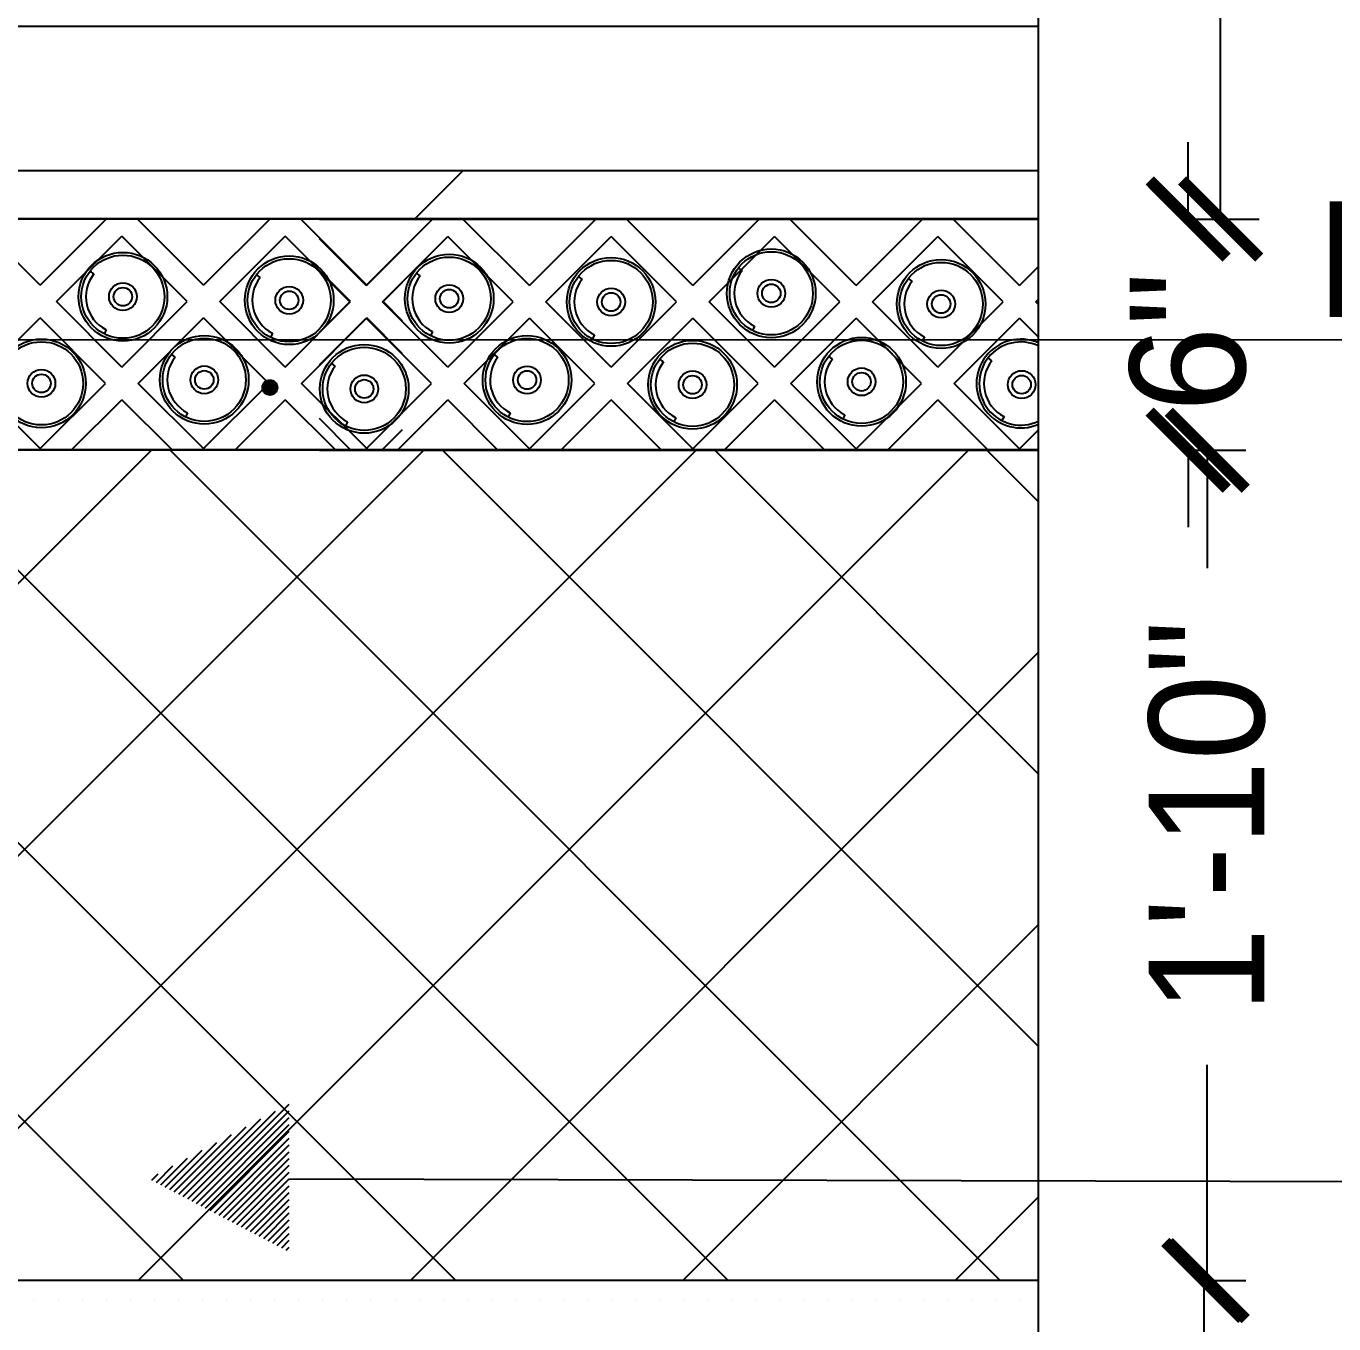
# Model space of a CAD drawing. Extents: x 10753 to 18704, y -5361 to 1140.
# Drawn here: x 15636.2 to 15670.16, y -3539.13 to -3505.44 of the extents above; entities that cross this region are included whole.
import ezdxf

# ---------------------------------------------------------------- set-up
doc = ezdxf.new("R2010")
doc.units = 0
doc.header["$LTSCALE"] = 30
doc.header["$MEASUREMENT"] = 0
doc.header["$PDMODE"] = 3
doc.layers.get('0').update_dxf_attribs({"linetype": 'CONTINUOUS'})
doc.layers.get('DEFPOINTS').update_dxf_attribs({"linetype": 'CONTINUOUS'})
doc.layers.add('DIM', color=6, linetype='CONTINUOUS')
doc.layers.add('WALL', color=2, linetype='CONTINUOUS')
doc.styles.get("Standard").update_dxf_attribs({"font": 'stylu.ttf', "height": 3})
doc.styles.add('Text 1-2', font='stylu.ttf', dxfattribs={"height": 1.5})
doc.dimstyles.new('D1', dxfattribs={"dimtxt": 6, "dimasz": 5, "dimexe": 1, "dimexo": 2, "dimgap": 1, "dimtad": 1, "dimdec": 4, "dimzin": 3, "dimdsep": 46, "dimlunit": 4, "dimtxsty": 'Standard', "dimcen": 3, "dimclrd": 7, "dimclre": 7, "dimclrt": 2, "dimadec": 0, "dimazin": 0, "dimtfac": 1, "dimtdec": 4, "dimtofl": 0, "dimtmove": 2, "dimatfit": 3, "dimfxl": 1, "dimfrac": 2, "dimtolj": 1, "dimtzin": 1, "dimarcsym": 0})

# ---------------------------------------------------------------- blocks, each defined once
blk = doc.blocks.new('_ArchTick')
at = {"color": 0, "linetype": 'ByBlock', "const_width": 0.15}
blk.add_lwpolyline([(-0.5, -0.5), (0.5, 0.5)], dxfattribs=at)
blk = doc.blocks.new('*D228')
at = {"layer": 'DEFPOINTS', "color": 0, "transparency": 16777216}
for p in [(15662.493, -3538.006), (15663.098, -3558.006), (15666.781, -3558.006)]:
    blk.add_point(p, dxfattribs=at)
at = {"layer": 'WALL', "color": 4, "lineweight": -2, "transparency": 16777216}
for p, q in [((15666.781, -3538.006), (15667.781, -3538.006)), ((15666.781, -3538.006), (15666.781, -3543.089)), ((15666.781, -3558.006), (15666.781, -3553.004)), ((15666.781, -3558.006), (15667.781, -3558.006))]:
    blk.add_line(p, q, dxfattribs=at)
at = {"layer": 'WALL', "color": 4, "lineweight": -2, "transparency": 16777216, "xscale": 2, "yscale": 2, "zscale": 2}
for p, rotation in [((15666.781, -3538.006), 90), ((15666.781, -3558.006), 270)]:
    blk.add_blockref('_ArchTick', p, dxfattribs=dict(at, rotation=rotation))
at = {"layer": 'WALL', "color": 4, "transparency": 16777216, "insert": (15666.781, -3548.047), "char_height": 3, "attachment_point": 5, "rotation": 90}
blk.add_mtext('\\A1;1\'-8"', dxfattribs=at)
blk = doc.blocks.new('*D229')
at = {"layer": 'DEFPOINTS', "color": 0, "transparency": 16777216}
for p in [(15662.493, -3516.446), (15666.873, -3516.446), (15662.493, -3538.006)]:
    blk.add_point(p, dxfattribs=at)
at = {"layer": 'WALL', "color": 4, "lineweight": -2, "transparency": 16777216}
for p, q in [((15666.873, -3516.446), (15667.873, -3516.446)), ((15666.873, -3516.446), (15666.873, -3519.515)), ((15666.873, -3538.006), (15666.873, -3532.408)), ((15666.873, -3538.006), (15667.873, -3538.006))]:
    blk.add_line(p, q, dxfattribs=at)
at = {"layer": 'WALL', "color": 4, "lineweight": -2, "transparency": 16777216, "xscale": 2, "yscale": 2, "zscale": 2}
for p, rotation in [((15666.873, -3516.446), 90), ((15666.873, -3538.006), 270)]:
    blk.add_blockref('_ArchTick', p, dxfattribs=dict(at, rotation=rotation))
at = {"layer": 'WALL', "color": 4, "transparency": 16777216, "insert": (15666.873, -3525.962), "char_height": 3, "attachment_point": 5, "rotation": 90}
blk.add_mtext('\\A1;1\'-10"', dxfattribs=at)
blk = doc.blocks.new('*D230')
at = {"layer": 'DEFPOINTS', "color": 0, "transparency": 16777216}
for p in [(15662.493, -3510.446), (15666.379, -3510.446), (15662.493, -3516.446)]:
    blk.add_point(p, dxfattribs=at)
at = {"layer": 'DIM', "color": 4, "lineweight": -2, "transparency": 16777216}
for p, q in [((15666.379, -3510.446), (15666.379, -3508.446)), ((15666.379, -3510.446), (15667.379, -3510.446)), ((15666.379, -3516.446), (15667.379, -3516.446)), ((15666.379, -3516.446), (15666.379, -3518.446))]:
    blk.add_line(p, q, dxfattribs=at)
at = {"layer": 'DIM', "color": 4, "lineweight": -2, "transparency": 16777216, "xscale": 2, "yscale": 2, "zscale": 2}
for p, rotation in [((15666.379, -3510.446), 270), ((15666.379, -3516.446), 90)]:
    blk.add_blockref('_ArchTick', p, dxfattribs=dict(at, rotation=rotation))
at = {"layer": 'DIM', "color": 4, "transparency": 16777216, "insert": (15666.379, -3513.636), "char_height": 3, "attachment_point": 5, "rotation": 90}
blk.add_mtext('\\A1;6"', dxfattribs=at)
blk = doc.blocks.new('*D240')
at = {"layer": 'DEFPOINTS', "color": 0, "transparency": 16777216}
for p in [(15662.493, -3480.006), (15662.493, -3510.446), (15667.221, -3510.446)]:
    blk.add_point(p, dxfattribs=at)
at = {"layer": 'DIM', "color": 4, "lineweight": -2, "transparency": 16777216}
for p, q in [((15667.221, -3480.006), (15668.221, -3480.006)), ((15667.221, -3480.006), (15667.221, -3487.748)), ((15667.221, -3510.446), (15667.221, -3498.543)), ((15667.221, -3510.446), (15668.221, -3510.446))]:
    blk.add_line(p, q, dxfattribs=at)
at = {"layer": 'DIM', "color": 4, "lineweight": -2, "transparency": 16777216, "xscale": 2, "yscale": 2, "zscale": 2}
for p, rotation in [((15667.221, -3480.006), 90), ((15667.221, -3510.446), 270)]:
    blk.add_blockref('_ArchTick', p, dxfattribs=dict(at, rotation=rotation))
at = {"layer": 'DIM', "color": 4, "transparency": 16777216, "insert": (15667.221, -3493.145), "char_height": 3, "attachment_point": 5, "rotation": 90}
blk.add_mtext('\\A1;2\'-7"', dxfattribs=at)

msp = doc.modelspace()

# ---------------------------------------------------------------- hatches: boundary and pattern name
h = msp.add_hatch()
h.set_pattern_fill('ANSI31', color=230, style=0)
h.set_pattern_definition([(45, (-1768.22218, -359.38789), (-0.08838834765, 0.08838834765), [])])
h.paths.add_polyline_path([(15639.39649, -3535.3618), (15643.03346, -3537.25821), (15643.03346, -3533.41444)])
at = {"layer": 'WALL'}
h = msp.add_hatch(color=3, dxfattribs=at)
h.dxf.hatch_style = 1
edge = h.paths.add_edge_path()
edge.add_arc((15642.53386, -3514.82031), 0.195, 0, 360)

# ---------------------------------------------------------------- linework, layer by layer
at = {"color": 3}
for p, q in [((15618.3865, -3510.4417), (15645.97957, -3510.4417)), ((15618.3865, -3516.4417), (15645.97957, -3516.4417))]:
    msp.add_line(p, q, dxfattribs=at)
for p, q in [((15642.5071, -3510.46953), (15642.47927, -3510.4417)), ((15646.72571, -3510.47395), (15646.69789, -3510.44612)), ((15655.21099, -3510.47395), (15655.18317, -3510.44612))]:
    msp.add_line(p, q)
at = {"color": 8}
for p, q in [((15661.99922, -3512.171), (15662.4925, -3511.67772)), ((15645.47695, -3512.59085), (15645.97957, -3512.08823)), ((15645.97957, -3513.09347), (15645.47695, -3512.59085)), ((15662.42348, -3512.59527), (15662.4925, -3512.52625)), ((15662.4925, -3512.66429), (15662.42348, -3512.59527)), ((15645.97957, -3513.942), (15645.05268, -3513.01511)), ((15647.57424, -3514.71659), (15649.2713, -3513.01953)), ((15662.4925, -3513.51282), (15661.99922, -3513.01953)), ((15661.96674, -3516.44612), (15662.4925, -3515.92036))]:
    msp.add_line(p, q, dxfattribs=at)
at = {"color": 8, "ltscale": 3}
for p, q in [((15638.27876, -3513.3186), (15638.22433, -3513.42555)), ((15655.11695, -3513.23118), (15655.06252, -3513.33812)), ((15642.59855, -3513.41045), (15642.54412, -3513.51739)), ((15646.75309, -3513.36894), (15646.69866, -3513.47589)), ((15650.95881, -3513.45405), (15650.90438, -3513.561)), ((15659.52865, -3513.50671), (15659.47422, -3513.61366)), ((15648.45404, -3514.03474), (15648.35948, -3513.96086)), ((15652.75122, -3514.15734), (15652.65666, -3514.08346)), ((15657.13959, -3514.08066), (15657.04503, -3514.00678)), ((15661.27556, -3514.12658), (15661.181, -3514.0527)), ((15661.59664, -3515.57321), (15661.54221, -3515.68015))]:
    msp.add_line(p, q, dxfattribs=at)
at = {"color": 230}
for p, q in [((15633.42498, -3513.57195), (15788.86878, -3513.60485)), ((15643.0373, -3535.36304), (15788.86878, -3535.74332))]:
    msp.add_line(p, q, dxfattribs=at)
at = {"color": 8, "ltscale": 3}
msp.add_arc((15662.03204, -3514.71762), 1.152, 66.440282, 293.559718, dxfattribs=at)
at = {"layer": 'WALL', "color": 3}
for p, q in [((15662.4925, -3558.00624), (15662.4925, -3436.00624)), ((15601.78441, -3505.43754), (15662.4925, -3505.43754)), ((15601.78441, -3509.18754), (15662.4925, -3509.18754)), ((15646.29542, -3510.4417), (15647.54959, -3509.18753)), ((15662.4925, -3510.44308), (15601.78441, -3510.44308)), ((15662.4925, -3510.4417), (15601.81703, -3510.4417)), ((15636.5674, -3512.16658), (15634.84252, -3510.4417)), ((15636.5674, -3512.16658), (15638.29228, -3510.4417)), ((15636.5674, -3512.16658), (15638.29228, -3510.4417)), ((15640.81004, -3512.16658), (15639.11298, -3510.46953)), ((15640.81004, -3512.16658), (15642.53492, -3510.4417)), ((15645.05268, -3512.16658), (15643.3278, -3510.4417)), ((15643.81832, -3510.44612), (15662.4925, -3510.44612)), ((15645.02866, -3512.171), (15646.75354, -3510.44612)), ((15649.2713, -3512.171), (15647.54641, -3510.44612)), ((15649.2713, -3512.171), (15650.99618, -3510.44612)), ((15653.51394, -3512.171), (15651.78906, -3510.44612)), ((15653.51394, -3512.171), (15655.23882, -3510.44612)), ((15657.75658, -3512.171), (15656.0317, -3510.44612)), ((15657.75658, -3512.171), (15659.48146, -3510.44612)), ((15661.99922, -3512.171), (15660.27434, -3510.44612)), ((15636.99166, -3512.59085), (15638.68872, -3510.89379)), ((15640.38578, -3512.59085), (15638.68872, -3510.89379)), ((15641.2343, -3512.59085), (15642.93136, -3510.89379)), ((15644.62842, -3512.59085), (15642.93136, -3510.89379)), ((15645.45292, -3512.59527), (15647.14998, -3510.89821)), ((15648.84703, -3512.59527), (15647.14998, -3510.89821)), ((15649.69556, -3512.59527), (15651.39262, -3510.89821)), ((15653.08967, -3512.59527), (15651.39262, -3510.89821)), ((15653.9382, -3512.59527), (15655.63526, -3510.89821)), ((15657.33231, -3512.59527), (15655.63526, -3510.89821)), ((15658.18084, -3512.59527), (15659.8779, -3510.89821)), ((15661.57495, -3512.59527), (15659.8779, -3510.89821)), ((15645.02866, -3512.171), (15643.81832, -3510.96067)), ((15645.05268, -3512.16658), (15645.97957, -3511.2397)), ((15637.95768, -3511.87197), (15637.86312, -3511.79809)), ((15642.27747, -3511.96382), (15642.18291, -3511.88994)), ((15644.60439, -3512.59527), (15643.81832, -3511.8092)), ((15646.43201, -3511.92232), (15646.33745, -3511.84843)), ((15650.63773, -3512.00743), (15650.54317, -3511.93355)), ((15654.79587, -3511.78455), (15654.70131, -3511.71067)), ((15661.99922, -3512.171), (15662.4925, -3511.67772)), ((15659.20757, -3512.06008), (15659.11301, -3511.9862)), ((15638.68872, -3514.2879), (15636.99166, -3512.59085)), ((15638.68872, -3514.2879), (15640.38578, -3512.59085)), ((15642.93136, -3514.2879), (15641.2343, -3512.59085)), ((15642.93136, -3514.2879), (15644.62842, -3512.59085)), ((15643.81832, -3513.38134), (15644.60439, -3512.59527)), ((15647.14998, -3514.29232), (15645.45292, -3512.59527)), ((15647.14998, -3514.29232), (15648.84703, -3512.59527)), ((15651.39262, -3514.29232), (15649.69556, -3512.59527)), ((15651.39262, -3514.29232), (15653.08967, -3512.59527)), ((15655.63526, -3514.29232), (15653.9382, -3512.59527)), ((15655.63526, -3514.29232), (15657.33231, -3512.59527)), ((15659.8779, -3514.29232), (15658.18084, -3512.59527)), ((15659.8779, -3514.29232), (15661.57495, -3512.59527)), ((15659.8779, -3514.29232), (15661.57495, -3512.59527)), ((15634.87034, -3514.71217), (15636.5674, -3513.01511)), ((15638.26446, -3514.71217), (15636.5674, -3513.01511)), ((15639.11298, -3514.71217), (15640.81004, -3513.01511)), ((15642.5071, -3514.71217), (15640.81004, -3513.01511)), ((15643.35562, -3514.71217), (15645.05268, -3513.01511)), ((15643.81832, -3514.22987), (15645.02866, -3513.01953)), ((15646.72571, -3514.71659), (15645.02866, -3513.01953)), ((15650.96835, -3514.71659), (15649.2713, -3513.01953)), ((15651.81688, -3514.71659), (15653.51394, -3513.01953)), ((15655.21099, -3514.71659), (15653.51394, -3513.01953)), ((15656.05952, -3514.71659), (15657.75658, -3513.01953)), ((15659.45363, -3514.71659), (15657.75658, -3513.01953)), ((15660.30216, -3514.71659), (15661.99922, -3513.01953)), ((15640.07162, -3514.03032), (15639.97706, -3513.95644)), ((15644.22616, -3514.26435), (15644.1316, -3514.19046)), ((15636.59988, -3516.4417), (15634.87034, -3514.71217)), ((15636.53492, -3516.4417), (15638.26446, -3514.71217)), ((15640.84252, -3516.4417), (15639.11298, -3514.71217)), ((15640.77756, -3516.4417), (15642.5071, -3514.71217)), ((15645.08516, -3516.4417), (15643.35562, -3514.71217)), ((15644.99618, -3516.44612), (15646.72571, -3514.71659)), ((15649.30377, -3516.44612), (15647.57424, -3514.71659)), ((15649.23882, -3516.44612), (15650.96835, -3514.71659)), ((15653.54641, -3516.44612), (15651.81688, -3514.71659)), ((15653.48146, -3516.44612), (15655.21099, -3514.71659)), ((15657.78906, -3516.44612), (15656.05952, -3514.71659)), ((15657.7241, -3516.44612), (15659.45363, -3514.71659)), ((15662.0317, -3516.44612), (15660.30216, -3514.71659)), ((15637.38345, -3516.4417), (15638.68872, -3515.13643)), ((15639.99399, -3516.4417), (15638.68872, -3515.13643)), ((15641.62609, -3516.4417), (15642.93136, -3515.13643)), ((15644.23663, -3516.4417), (15642.93136, -3515.13643)), ((15645.84471, -3516.44612), (15647.14998, -3515.14085)), ((15648.45525, -3516.44612), (15647.14998, -3515.14085)), ((15650.08735, -3516.44612), (15651.39262, -3515.14085)), ((15652.69789, -3516.44612), (15651.39262, -3515.14085)), ((15654.32999, -3516.44612), (15655.63526, -3515.14085)), ((15656.94053, -3516.44612), (15655.63526, -3515.14085)), ((15658.57263, -3516.44612), (15659.8779, -3515.14085)), ((15661.18317, -3516.44612), (15659.8779, -3515.14085)), ((15640.3927, -3515.47695), (15640.33828, -3515.58389)), ((15644.63687, -3516.44612), (15643.81832, -3515.62757)), ((15648.77512, -3515.48136), (15648.72069, -3515.58831)), ((15653.0723, -3515.60397), (15653.01788, -3515.71092)), ((15657.46067, -3515.52729), (15657.40624, -3515.63423)), ((15644.54724, -3515.71097), (15644.49282, -3515.81792)), ((15645.44447, -3516.4417), (15645.97957, -3515.9066)), ((15662.4925, -3516.44612), (15601.78441, -3516.44612)), ((15662.4925, -3516.4417), (15601.81703, -3516.4417)), ((15640.28675, -3538.00624), (15618.72663, -3516.44612)), ((15619.07845, -3543.89641), (15646.52874, -3516.44612)), ((15619.4944, -3550.55153), (15653.59981, -3516.44612)), ((15647.35782, -3538.00624), (15625.7977, -3516.44612)), ((15627.90862, -3527.99517), (15639.45767, -3516.44612)), ((15654.42888, -3538.00624), (15632.86877, -3516.44612)), ((15639.11076, -3538.00624), (15660.67088, -3516.44612)), ((15661.49995, -3538.00624), (15639.93983, -3516.44612)), ((15643.81832, -3516.44612), (15662.4925, -3516.44612)), ((15662.4925, -3531.92772), (15647.0109, -3516.44612)), ((15662.4925, -3524.85666), (15654.08197, -3516.44612)), ((15662.4925, -3517.78559), (15661.15304, -3516.44612)), ((15646.18182, -3538.00624), (15662.4925, -3521.69556)), ((15653.25289, -3538.00624), (15662.4925, -3528.76663)), ((15660.32396, -3538.00624), (15662.4925, -3535.8377)), ((15662.4925, -3538.00624), (15633.36641, -3538.00624)), ((15662.4925, -3558.00624), (15662.4925, -3538.00624)), ((15636.40613, -3538.52749), (15636.40613, -3538.52749)), ((15637.03113, -3538.52749), (15637.03113, -3538.52749)), ((15637.65613, -3538.52749), (15637.65613, -3538.52749)), ((15638.28113, -3538.52749), (15638.28113, -3538.52749)), ((15638.90613, -3538.52749), (15638.90613, -3538.52749)), ((15639.53113, -3538.52749), (15639.53113, -3538.52749)), ((15640.15613, -3538.52749), (15640.15613, -3538.52749)), ((15640.78113, -3538.52749), (15640.78113, -3538.52749)), ((15641.40613, -3538.52749), (15641.40613, -3538.52749)), ((15642.03113, -3538.52749), (15642.03113, -3538.52749)), ((15642.65613, -3538.52749), (15642.65613, -3538.52749)), ((15643.28113, -3538.52749), (15643.28113, -3538.52749)), ((15643.90613, -3538.52749), (15643.90613, -3538.52749)), ((15644.53113, -3538.52749), (15644.53113, -3538.52749)), ((15645.15613, -3538.52749), (15645.15613, -3538.52749)), ((15645.78113, -3538.52749), (15645.78113, -3538.52749)), ((15646.40613, -3538.52749), (15646.40613, -3538.52749)), ((15647.03113, -3538.52749), (15647.03113, -3538.52749)), ((15647.65613, -3538.52749), (15647.65613, -3538.52749)), ((15648.28113, -3538.52749), (15648.28113, -3538.52749)), ((15648.90613, -3538.52749), (15648.90613, -3538.52749)), ((15649.53113, -3538.52749), (15649.53113, -3538.52749)), ((15650.15613, -3538.52749), (15650.15613, -3538.52749)), ((15650.78113, -3538.52749), (15650.78113, -3538.52749)), ((15651.40613, -3538.52749), (15651.40613, -3538.52749)), ((15652.03113, -3538.52749), (15652.03113, -3538.52749)), ((15652.65613, -3538.52749), (15652.65613, -3538.52749)), ((15653.28113, -3538.52749), (15653.28113, -3538.52749)), ((15653.90613, -3538.52749), (15653.90613, -3538.52749)), ((15654.53113, -3538.52749), (15654.53113, -3538.52749)), ((15655.15613, -3538.52749), (15655.15613, -3538.52749)), ((15655.78113, -3538.52749), (15655.78113, -3538.52749)), ((15656.40613, -3538.52749), (15656.40613, -3538.52749)), ((15657.03113, -3538.52749), (15657.03113, -3538.52749)), ((15657.65613, -3538.52749), (15657.65613, -3538.52749)), ((15658.28113, -3538.52749), (15658.28113, -3538.52749)), ((15658.90613, -3538.52749), (15658.90613, -3538.52749)), ((15659.53113, -3538.52749), (15659.53113, -3538.52749)), ((15660.15613, -3538.52749), (15660.15613, -3538.52749)), ((15660.78113, -3538.52749), (15660.78113, -3538.52749)), ((15661.40613, -3538.52749), (15661.40613, -3538.52749)), ((15662.03113, -3538.52749), (15662.03113, -3538.52749))]:
    msp.add_line(p, q, dxfattribs=at)
for centre, radius in [((15655.55235, -3512.37559), 1.152), ((15638.71417, -3512.46302), 1.152), ((15638.71417, -3512.46302), 1.08), ((15643.03396, -3512.55486), 1.152), ((15643.03396, -3512.55486), 1.08), ((15647.1885, -3512.51336), 1.152), ((15647.1885, -3512.51336), 1.08), ((15651.39421, -3512.59847), 1.152), ((15651.39421, -3512.59847), 1.08), ((15655.55235, -3512.37559), 1.08), ((15659.96405, -3512.65113), 1.152), ((15659.96405, -3512.65113), 1.08), ((15638.71417, -3512.46302), 0.36), ((15638.71417, -3512.46302), 0.24), ((15643.03396, -3512.55486), 0.36), ((15647.1885, -3512.51336), 0.36), ((15647.1885, -3512.51336), 0.24), ((15651.39421, -3512.59847), 0.36), ((15655.55235, -3512.37559), 0.36), ((15655.55235, -3512.37559), 0.24), ((15659.96405, -3512.65113), 0.36), ((15643.03396, -3512.55486), 0.24), ((15651.39421, -3512.59847), 0.24), ((15659.96405, -3512.65113), 0.24), ((15636.60022, -3514.7132), 1.152), ((15636.60022, -3514.7132), 1.08), ((15640.82811, -3514.62136), 1.152), ((15640.82811, -3514.62136), 1.08), ((15649.21053, -3514.62578), 1.152), ((15649.21053, -3514.62578), 1.08), ((15653.50771, -3514.74839), 1.152), ((15657.89607, -3514.6717), 1.152), ((15657.89607, -3514.6717), 1.08), ((15644.98265, -3514.85539), 1.152), ((15644.98265, -3514.85539), 1.08), ((15653.50771, -3514.74839), 1.08), ((15640.82811, -3514.62136), 0.36), ((15649.21053, -3514.62578), 0.36), ((15657.89607, -3514.6717), 0.36), ((15636.60022, -3514.7132), 0.36), ((15636.60022, -3514.7132), 0.24), ((15640.82811, -3514.62136), 0.24), ((15642.53386, -3514.82031), 0.195), ((15644.98265, -3514.85539), 0.36), ((15644.98265, -3514.85539), 0.24), ((15649.21053, -3514.62578), 0.24), ((15653.50771, -3514.74839), 0.36), ((15653.50771, -3514.74839), 0.24), ((15657.89607, -3514.6717), 0.24), ((15662.05416, -3514.74415), 0.36), ((15662.05416, -3514.74415), 0.24)]:
    msp.add_circle(centre, radius, dxfattribs=at)
for centre, radius, start, end in [((15638.71417, -3512.46302), 0.96, 141.999255, 243.028466), ((15643.03396, -3512.55486), 0.96, 141.999255, 243.028466), ((15647.1885, -3512.51336), 0.96, 141.999255, 243.028466), ((15655.55235, -3512.37559), 0.96, 141.999255, 243.028466), ((15651.39421, -3512.59847), 0.96, 141.999255, 243.028466), ((15659.96405, -3512.65113), 0.96, 141.999255, 243.028466), ((15662.03204, -3514.71762), 1.08, 64.763751, 295.236249), ((15640.82811, -3514.62136), 0.96, 141.999255, 243.028466), ((15644.98265, -3514.85539), 0.96, 141.999255, 243.028466), ((15649.21053, -3514.62578), 0.96, 141.999255, 243.028466), ((15653.50771, -3514.74839), 0.96, 141.999255, 243.028466), ((15657.89607, -3514.6717), 0.96, 141.999255, 243.028466), ((15662.03204, -3514.71762), 0.96, 141.999255, 243.028466)]:
    msp.add_arc(centre, radius, start, end, dxfattribs=at)

# ---------------------------------------------------------------- texts
at = {"color": 230, "insert": (15666.37861, -3509.98785), "char_height": 3, "attachment_point": 1, "style": 'Text 1-2'}
msp.add_mtext_dynamic_manual_height_columns("   PROPOSED  BORDER  TILES (TYPE 'A' APPROVED)", width=161.6099882, gutter_width=1, heights=[0], dxfattribs=at)

# ---------------------------------------------------------------- dimensions: what is measured, and where the dimension line sits
at = {"layer": 'DIM'}
dim = msp.add_linear_dim(base=(15667.22064, -3510.44612), p1=(15662.4925, -3480.00624), p2=(15662.4925, -3510.44612), angle=90, text='2\'-7"', dimstyle='D1', override={"dimtxt": 3, "dimasz": 2, "dimexo": 9, "dimblk": 'ArchTick', "dimclrd": 4, "dimclre": 4, "dimclrt": 4, "dimldrblk": 'ArchTick', "dimfxlon": 1}, dxfattribs=at)
dim.commit()
dim.dimension.update_dxf_attribs({"geometry": '*D240', "text_midpoint": (15667.22064, -3493.14538), "dimtype": 160})
dim = msp.add_linear_dim(base=(15666.37861, -3510.44612), p1=(15662.4925, -3516.44612), p2=(15662.4925, -3510.44612), angle=90, dimstyle='D1', override={"dimtxt": 3, "dimasz": 2, "dimexo": 9, "dimblk": 'ArchTick', "dimclrd": 4, "dimclre": 4, "dimclrt": 4, "dimldrblk": 'ArchTick', "dimfxlon": 1}, dxfattribs=at)
dim.commit()
dim.dimension.update_dxf_attribs({"geometry": '*D230', "text_midpoint": (15666.37861, -3513.63573), "dimtype": 160})
at = {"layer": 'WALL', "color": 3}
dim = msp.add_linear_dim(base=(15666.87348, -3516.44612), p1=(15662.4925, -3538.00624), p2=(15662.4925, -3516.44612), angle=90, text='1\'-10"', dimstyle='D1', override={"dimtxt": 3, "dimasz": 2, "dimexo": 9, "dimblk": 'ArchTick', "dimclrd": 4, "dimclre": 4, "dimclrt": 4, "dimldrblk": 'ArchTick', "dimfxlon": 1}, dxfattribs=at)
dim.commit()
dim.dimension.update_dxf_attribs({"geometry": '*D229', "text_midpoint": (15666.87348, -3525.96155), "dimtype": 160})
dim = msp.add_linear_dim(base=(15666.78133, -3558.00624), p1=(15662.4925, -3538.00624), p2=(15663.09769, -3558.00624), angle=90, dimstyle='D1', override={"dimtxt": 3, "dimasz": 2, "dimexo": 9, "dimblk": 'ArchTick', "dimclrd": 4, "dimclre": 4, "dimclrt": 4, "dimldrblk": 'ArchTick', "dimfxlon": 1}, dxfattribs=at)
dim.commit()
dim.dimension.update_dxf_attribs({"geometry": '*D228', "text_midpoint": (15666.78133, -3548.04653), "dimtype": 160})

doc.saveas('drawing.dxf')
